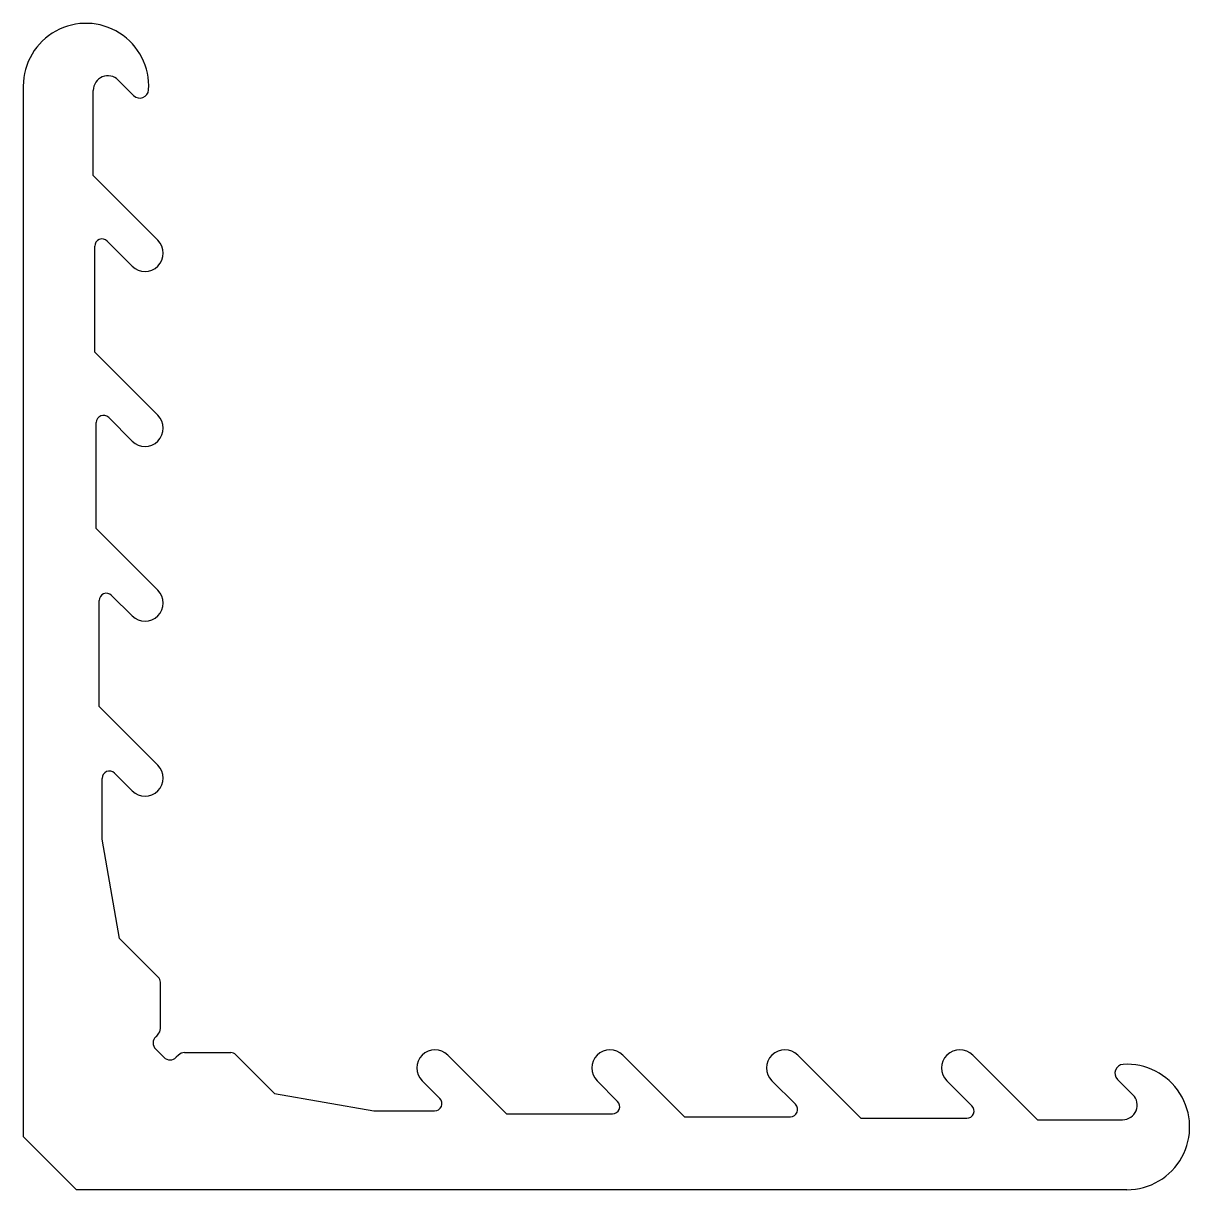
# Model space of a CAD drawing. Extents: x 1176.6 to 1216.6, y 2073.2 to 2113.2.
import ezdxf

# ---------------------------------------------------------------- set-up
doc = ezdxf.new("R2010")
doc.units = 0
doc.layers.get('0').update_dxf_attribs({"linetype": 'CONTINUOUS'})

msp = doc.modelspace()

# ---------------------------------------------------------------- linework, layer by layer
for p, q in [((1179.849, 2111.216), (1180.379, 2110.685)), ((1176.595, 2111.012), (1176.595, 2074.986)), ((1178.995, 2107.938), (1178.995, 2110.863)), ((1181.212, 2105.721), (1178.995, 2107.938)), ((1179.472, 2105.693), (1180.328, 2104.837)), ((1179.045, 2101.888), (1179.045, 2105.517)), ((1181.212, 2099.721), (1179.045, 2101.888)), ((1179.522, 2099.643), (1180.328, 2098.837)), ((1179.095, 2095.838), (1179.095, 2099.467)), ((1181.212, 2093.721), (1179.095, 2095.838)), ((1179.195, 2089.738), (1179.195, 2093.367)), ((1179.622, 2093.543), (1180.328, 2092.837)), ((1181.212, 2087.721), (1179.195, 2089.738)), ((1179.295, 2085.182), (1179.295, 2087.267)), ((1179.722, 2087.443), (1180.328, 2086.837)), ((1179.895, 2081.779), (1179.295, 2085.182)), ((1181.222, 2080.452), (1179.895, 2081.779)), ((1181.295, 2078.693), (1181.295, 2080.276)), ((1181.207, 2078.481), (1181.134, 2078.408)), ((1181.417, 2077.701), (1181.134, 2077.984)), ((1181.914, 2077.774), (1181.841, 2077.701)), ((1182.126, 2077.862), (1183.709, 2077.862)), ((1183.885, 2077.789), (1185.212, 2076.462)), ((1191.154, 2077.779), (1193.171, 2075.762)), ((1197.154, 2077.779), (1199.271, 2075.662)), ((1203.154, 2077.779), (1205.321, 2075.612)), ((1209.154, 2077.779), (1211.371, 2075.562)), ((1190.876, 2076.289), (1190.27, 2076.895)), ((1196.976, 2076.189), (1196.27, 2076.895)), ((1203.076, 2076.089), (1202.27, 2076.895)), ((1209.126, 2076.039), (1208.27, 2076.895)), ((1214.649, 2076.416), (1214.118, 2076.946)), ((1185.212, 2076.462), (1188.615, 2075.862)), ((1188.615, 2075.862), (1190.7, 2075.862)), ((1193.171, 2075.762), (1196.8, 2075.762)), ((1199.271, 2075.662), (1202.9, 2075.662)), ((1205.321, 2075.612), (1208.95, 2075.612)), ((1211.371, 2075.562), (1214.296, 2075.562)), ((1178.419, 2073.162), (1176.595, 2074.986)), ((1214.445, 2073.162), (1178.419, 2073.162))]:
    msp.add_line(p, q)
for centre, radius, start, end in [((1178.745, 2111.012), 2.15, 356.4346, 180), ((1179.495, 2110.862), 0.5, 44.9999, 179.9009), ((1180.591, 2110.897), 0.3, 224.9999, 356.4346), ((1179.295, 2105.517), 0.25, 45, 180), ((1180.77, 2105.279), 0.625, 225, 45), ((1179.345, 2099.467), 0.25, 45, 180), ((1180.77, 2099.279), 0.625, 225, 45), ((1179.445, 2093.367), 0.25, 45, 180), ((1180.77, 2093.279), 0.625, 225, 45), ((1180.77, 2087.279), 0.625, 225, 45), ((1179.545, 2087.267), 0.25, 45, 180), ((1181.045, 2080.276), 0.25, 0, 45), ((1181.346, 2078.196), 0.3, 135, 225), ((1180.995, 2078.693), 0.3, 315, 0), ((1181.629, 2077.913), 0.3, 225, 315), ((1182.126, 2077.562), 0.3, 90.0001, 135), ((1183.709, 2077.612), 0.25, 45, 90), ((1190.712, 2077.337), 0.625, 45, 225), ((1196.712, 2077.337), 0.625, 45, 225), ((1202.712, 2077.337), 0.625, 45, 225), ((1208.712, 2077.337), 0.625, 45, 225), ((1214.33, 2077.158), 0.3, 93.5654, 225.0001), ((1214.445, 2075.312), 2.15, 270, 93.5654), ((1214.295, 2076.062), 0.5, 270.0991, 45.0001), ((1190.7, 2076.112), 0.25, 270, 45), ((1196.8, 2076.012), 0.25, 270, 45), ((1202.9, 2075.912), 0.25, 270, 45), ((1208.95, 2075.862), 0.25, 270, 45)]:
    msp.add_arc(centre, radius, start, end)

doc.saveas('drawing.dxf')
